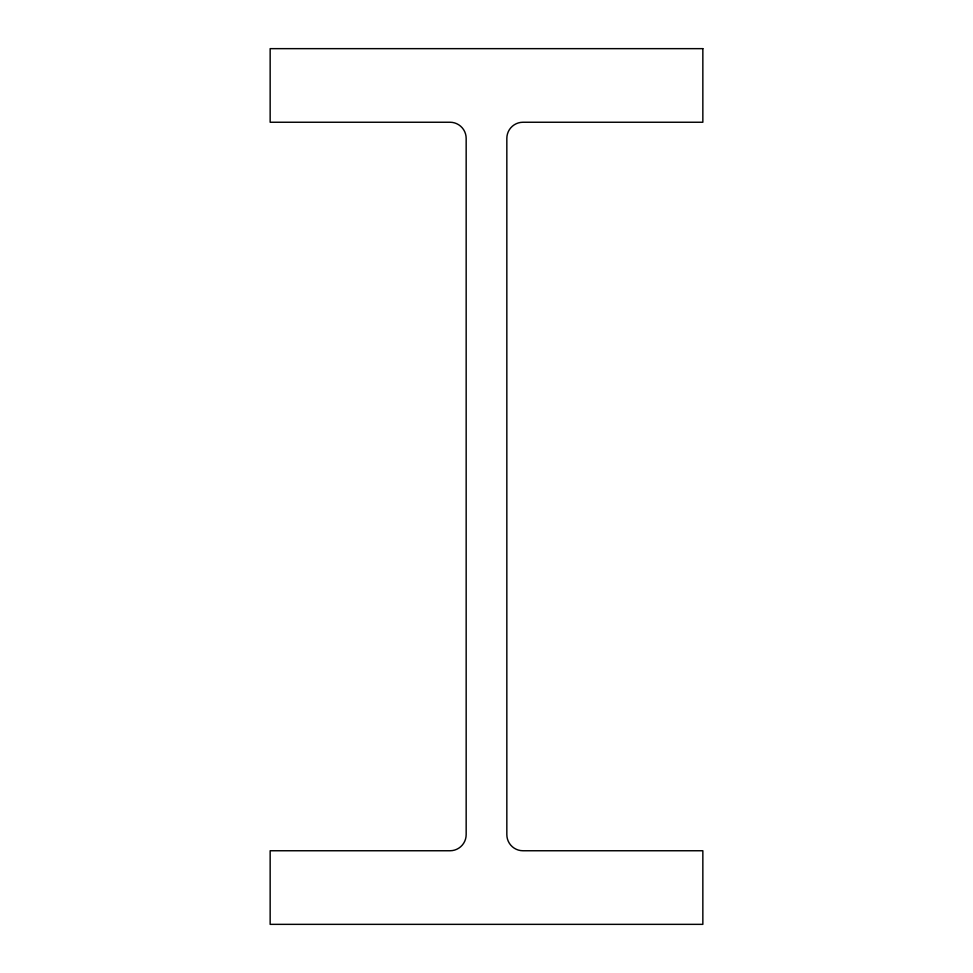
<?xml version="1.0" encoding="UTF-8"?>
<svg xmlns="http://www.w3.org/2000/svg" width="973" height="973" viewBox="0 0 973 973"><rect width="100%" height="100%" fill="white"/><g stroke="black" fill="none" stroke-linecap="round" stroke-linejoin="round"><path stroke-width="1.46" d="M702.847 48.65L270.153 48.65L270.153 122.245L450.025 122.245A16.14 16.14 0 0 1 466.164 138.385L466.164 834.615A16.14 16.14 0 0 1 450.025 850.755L270.153 850.755L270.153 924.35L702.847 924.35L702.847 850.755L522.975 850.755A16.14 16.14 0 0 1 506.836 834.615L506.836 138.385A16.14 16.14 0 0 1 522.975 122.245L702.847 122.245L702.847 48.65"/></g></svg>
